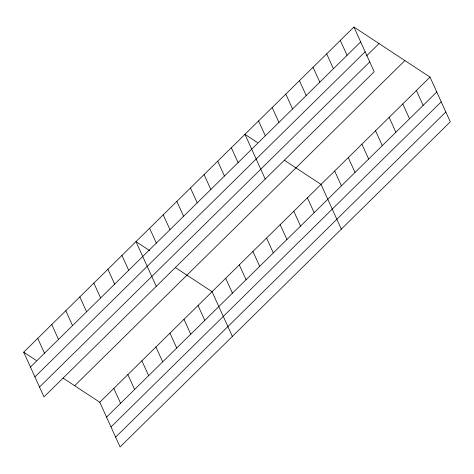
<?xml version="1.0" encoding="UTF-8"?>
<svg xmlns="http://www.w3.org/2000/svg" width="474" height="474" viewBox="0 0 474 474"><rect width="100%" height="100%" fill="white"/><g stroke="black" fill="none" stroke-linecap="round" stroke-linejoin="round"><path stroke-width="0.71" d="M353.924 27.036L374.211 71.752L43.987 396.892L23.7 352.176L353.924 27.036L430.013 77.108L450.3 121.824L120.076 446.964L99.789 402.248L62.977 378.021M30.449 367.048L360.673 41.908M34.916 376.895L365.14 51.755M366.461 55.938L379.034 43.561M39.52 387.045L369.744 61.904M74.679 385.723L404.903 60.583M99.789 402.248L430.013 77.108M106.537 417.12L436.761 91.98M111.005 426.967L441.229 101.827M115.609 437.117L445.833 111.977M257.506 142.591L244.951 134.332L265.233 179.048M284.228 160.176L321.04 184.404L341.327 229.12M149.725 250.675L135.979 241.627L156.26 286.343M175.256 267.472L212.068 291.7L232.355 336.416M23.7 352.176L36.255 360.436M416.391 90.516L423.14 105.394M402.77 103.93L409.518 118.802M389.148 117.345L395.897 132.216M340.302 40.444L347.051 55.322M375.526 130.753L382.275 145.631M326.681 53.858L333.429 68.73M361.905 144.167L368.654 159.039M313.059 67.272L319.808 82.144M348.283 157.581L355.032 172.453M299.438 80.681L306.18 95.558M334.662 170.99L341.41 185.861M285.816 94.095L292.559 108.967M272.195 107.509L278.937 122.381M307.419 197.812L314.167 212.69M258.573 120.917L265.316 135.795M293.797 211.226L300.546 226.098M280.175 224.64L286.924 239.512M231.33 147.74L238.072 162.618M266.554 238.049L273.302 252.926M217.708 161.154L224.451 176.026M252.932 251.463L259.681 266.335M204.087 174.568L210.829 189.44M239.311 264.877L246.059 279.749M190.465 187.977L197.208 202.854M225.689 278.285L232.438 293.157M176.843 201.391L183.586 216.263M163.222 214.805L169.965 229.677M198.031 305.517L204.78 320.388M149.6 228.213L156.343 243.091M184.001 319.334L190.744 334.211M169.965 333.151L176.713 348.029M121.942 255.445L128.691 270.316M155.928 346.974L162.677 361.846M107.906 269.262L114.655 284.139M141.892 360.791L148.64 375.663M93.87 283.085L100.618 297.956M127.862 374.608L134.61 389.48M79.839 296.902L86.582 311.774M113.825 388.425L120.574 403.303M65.803 310.719L72.552 325.591M51.767 324.536L58.515 339.414M37.736 338.353L44.479 353.231"/></g></svg>
